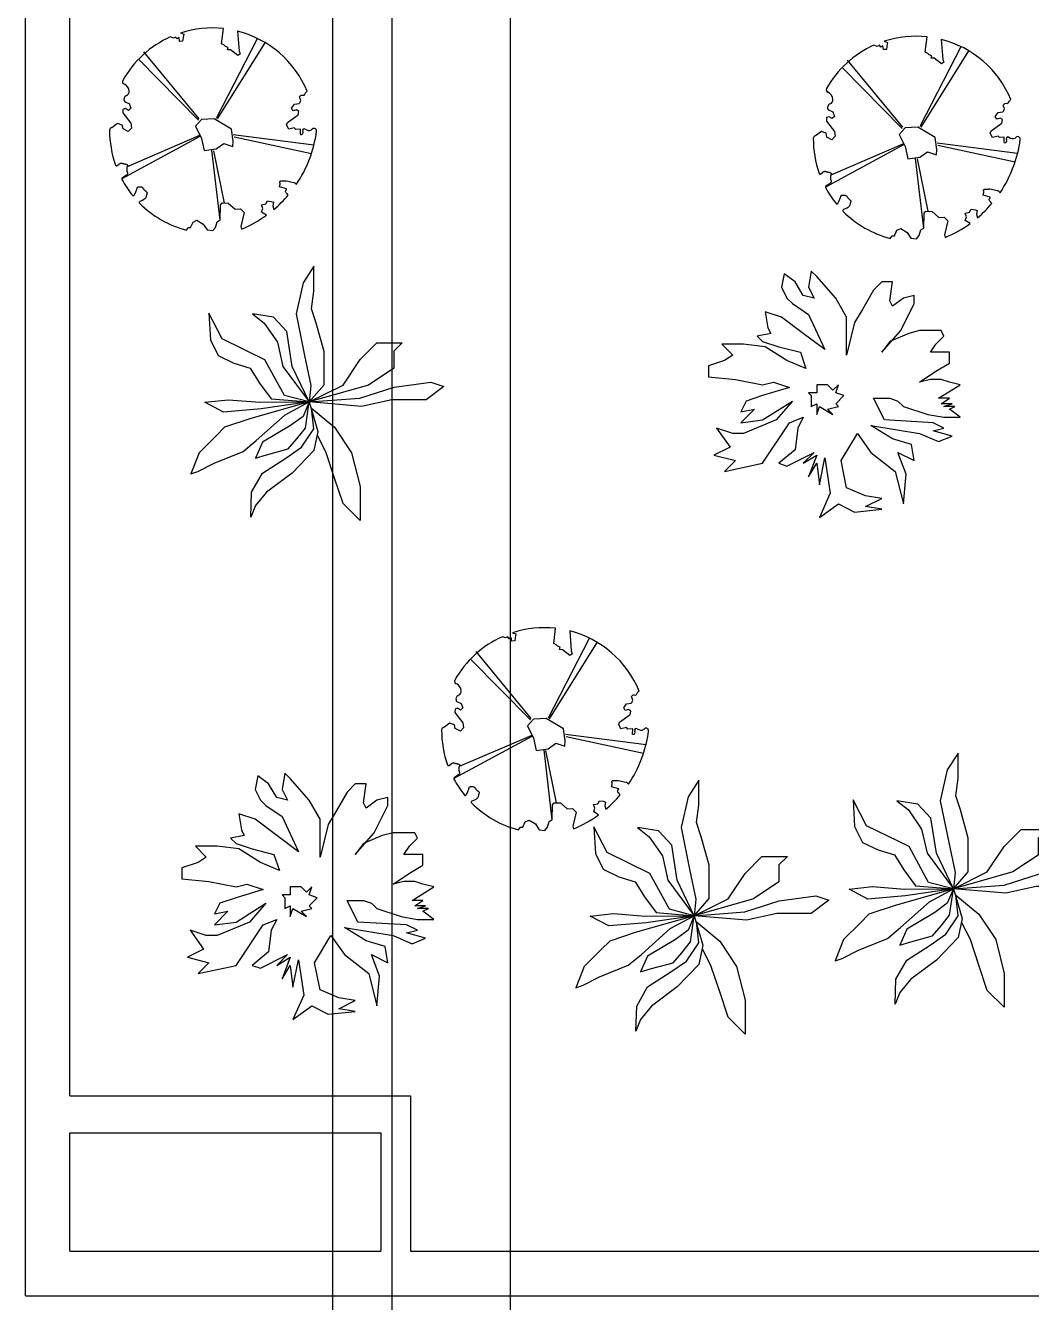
# Model space of a CAD drawing. Header units: millimetres. Extents: x 208943 to 287447, y 51026 to 80481.
# Drawn here: x 208943 to 215736, y 56561 to 65186 of the extents above; entities that cross this region are included whole.
import ezdxf
from ezdxf.enums import TextEntityAlignment as Align

# ---------------------------------------------------------------- set-up
doc = ezdxf.new("R2010")
doc.units = ezdxf.units.MM
doc.header["$LTSCALE"] = 100
doc.layers.get('DEFPOINTS').update_dxf_attribs({"color": 248})
for name, color, linetype in [('2CONTINUOUS', 2, 'Continuous'), ('CO-TREE', 251, 'Continuous'), ('F-SYM', 7, 'Continuous'), ('FORM(YOURNAME)-11', 1, 'Continuous'), ('TB-TEXT', 4, 'Continuous')]:
    doc.layers.add(name, color=color, linetype=linetype)
doc.styles.add('YOURNAME', font='HY울릉도M.TTF')

# ---------------------------------------------------------------- blocks, each defined once
blk = doc.blocks.new('FORM-PLAN')
at = {"layer": 'DEFPOINTS', "color": 158}
for points in [[(-71444, -2285), (10556, -2285), (10556, 55115), (-71444, 55115)], [(-69444, 53115), (-64, 53115), (-64, 1215), (-69444, 1215)]]:
    blk.add_lwpolyline(points, close=True, dxfattribs=at)
at = {"layer": 'FORM(YOURNAME)-11', "color": 250}
blk.add_lwpolyline([(-72444, -3285), (11556, -3285), (11556, 56115), (-72444, 56115)], close=True, dxfattribs=at)
at = {"layer": 'FORM(YOURNAME)-11', "color": 3, "style": 'YOURNAME'}
for tag, height, p in [('1', 450, (9905, 18188)), ('2', 450, (9905, 17544)), ('3', 450, (9905, 16257)), ('4', 450, (9905, 14326)), ('5', 515, (9905, 12009)), ('6', 515, (9905, 9757)), ('7', 515, (9905, 7504)), ('8', 515, (9905, 5252)), ('9', 515, (9905, 2999)), ('10', 515, (5655, 811)), ('11', 515, (9905, 747)), ('12', 515, (5655, -1441)), ('13', 515, (9905, -1441))]:
    blk.add_attdef(tag, text='', height=height, dxfattribs=at).set_placement(p, align=Align.MIDDLE_RIGHT)
blk = doc.blocks.new('*U348')
at = {"layer": 'F-SYM', "xscale": 0.4000000000000001, "yscale": 0.4000000000000001, "zscale": 0.4000000000000001}
blk.add_blockref('FORM-PLAN', (239994.6, 53140.2), dxfattribs=at)
blk = doc.blocks.new('wjscpvudaus')
at = {"layer": '2CONTINUOUS'}
for p, q in [((208942.9, 56606.3), (208942.9, 80481.3)), ((209242.9, 57956.3), (209242.9, 80481.3)), ((209242.9, 57956.3), (211542.9, 57956.3)), ((211542.9, 57956.3), (211542.9, 56906.3)), ((209242.9, 57706.3), (211342.9, 57706.3)), ((209242.9, 56906.3), (209242.9, 57706.3)), ((211342.9, 57706.3), (211342.9, 56906.3)), ((209242.9, 56906.3), (211342.9, 56906.3)), ((211542.9, 56906.3), (216842.9, 56906.3)), ((208942.9, 56606.3), (226242.9, 56606.3))]:
    blk.add_line(p, q, dxfattribs=at)
blk = doc.blocks.new('T-003')
at = {"layer": 'CO-TREE'}
for p, q in [((-136.6, 312.4), (-147, 316.3)), ((-128.9, 316), (-136.6, 312.4)), ((-124.2, 309.5), (-128.9, 316)), ((-117, 314), (-124.2, 309.5)), ((-115.4, 301.3), (-117, 314)), ((-105.2, 302), (-115.4, 301.3)), ((-112.3, 329.7), (-101.3, 325.7)), ((-102.6, 319.9), (-105.2, 302)), ((-101.3, 325.7), (-102.6, 319.9)), ((8.8, 42.5), (147.1, 311.5)), ((26.3, 293.3), (32.9, 344.6)), ((80.4, 336), (85.6, 268.4)), ((-49.6, 40), (-235.9, 265.7)), ((11.9, 39.2), (173.7, 297)), ((34.7, 288.4), (26.3, 293.3)), ((39.7, 284.3), (34.7, 288.4)), ((48.4, 280.8), (39.7, 284.3)), ((45.8, 272.6), (48.4, 280.8)), ((56.1, 272.4), (45.8, 272.6)), ((81.4, 253.2), (56.1, 272.4)), ((88.6, 258.9), (81.4, 253.2)), ((85.6, 268.4), (88.6, 258.9)), ((-51.9, 35.4), (-254.6, 240.8)), ((-301.6, 156.8), (-303.9, 158.5)), ((-300.9, 97.5), (-286.3, 91.1)), ((-286.3, 91.1), (-280.7, 75.7)), ((262.7, 75.9), (272.1, 89.2)), ((272.1, 89.2), (287.9, 91.5)), ((-306.8, 71.7), (-307.6, 59.8)), ((-307.6, 59.8), (-280.3, 25.3)), ((-298.1, 74.7), (-306.8, 71.7)), ((-288.5, 68.4), (-298.1, 74.7)), ((-280.7, 75.7), (-288.5, 68.4)), ((248.8, 27.5), (284.3, 53.4)), ((268.2, 66.8), (262.7, 75.9)), ((279.1, 70.3), (268.2, 66.8)), ((286.7, 65), (279.1, 70.3)), ((284.3, 53.4), (286.7, 65)), ((-324.7, 24.5), (-344.6, 9.9)), ((-309, 18.9), (-324.7, 24.5)), ((-305.9, 6.1), (-309, 18.9)), ((-288.8, -2.9), (-305.9, 6.1)), ((-278.1, 8.7), (-288.8, -2.9)), ((-280.3, 25.3), (-278.1, 8.7)), ((-42, 37.5), (-62.4, 14.9)), ((-62.4, 14.9), (-41.6, -26.3)), ((0.9, 39.7), (-42, 37.5)), ((59.6, 4.9), (0.9, 39.7)), ((65.4, -35.8), (59.6, 4.9)), ((245.8, 19.2), (248.8, 27.5)), ((253, 5.1), (245.8, 19.2)), ((271.8, 9.2), (253, 5.1)), ((276.4, 4.2), (271.8, 9.2)), ((293.1, 5.4), (276.4, 4.2)), ((292.3, -12.7), (293.1, 5.4)), ((330.6, 3), (330.2, 2.3)), ((-47, -20.3), (-311, -163.1)), ((-47.9, -17), (-292.7, -122.2)), ((-41.6, -26.3), (-33, -67.7)), ((64.3, -53.8), (65.4, -35.8)), ((65.8, -13.2), (338.1, -48.4)), ((68.3, -20.9), (329.7, -77.5)), ((-33, -67.7), (7.8, -62)), ((-7.4, -66.2), (20.2, -302.2)), ((-1.4, -68), (35.3, -244.7)), ((7.8, -62), (33.3, -43.6)), ((33.3, -43.6), (64.3, -53.8)), ((-326.2, -118.4), (-319.9, -112.9)), ((-319.9, -112.9), (-318.2, -111.6)), ((-318.2, -111.6), (-316.6, -110.7)), ((-316.6, -110.7), (-315.2, -110.1)), ((-315.2, -110.1), (-313.9, -109.7)), ((-313.9, -109.7), (-312.9, -109.6)), ((-312.9, -109.6), (-311.9, -109.6)), ((-311.9, -109.6), (-311, -109.8)), ((-311, -109.8), (-310.2, -109.9)), ((-310.2, -109.9), (-309.5, -110.1)), ((-309.5, -110.1), (-308.8, -110.4)), ((-308.8, -110.4), (-308.2, -110.6)), ((-308.2, -110.6), (-307.5, -110.9)), ((-307.5, -110.9), (-306.7, -111.1)), ((-306.7, -111.1), (-305.9, -111.4)), ((-305.9, -111.4), (-305.1, -111.6)), ((-305.1, -111.6), (-304.1, -111.8)), ((-304.1, -111.8), (-303, -112)), ((-303, -112), (-301.8, -112.3)), ((-301.8, -112.3), (-300.6, -112.5)), ((-300.6, -112.5), (-299.4, -112.7)), ((-299.4, -112.7), (-298.2, -113)), ((-298.2, -113), (-297, -113.3)), ((-297, -113.3), (-295.9, -113.7)), ((-295.9, -113.7), (-294.8, -114.1)), ((-294.8, -114.1), (-293.9, -114.5)), ((-293.9, -114.5), (-293, -115)), ((-293.6, -126.3), (-293.7, -127.4)), ((-293.7, -127.4), (-293.7, -128.5)), ((-293.7, -128.5), (-293.7, -129.6)), ((-293.5, -125.3), (-293.6, -126.3)), ((-293.4, -124.3), (-293.5, -125.3)), ((-293.2, -123.4), (-293.4, -124.3)), ((-292.9, -122.6), (-293.2, -123.4)), ((-293, -115), (-292.2, -115.6)), ((-292.6, -121.9), (-292.9, -122.6)), ((-292.2, -121.2), (-292.6, -121.9)), ((-292.2, -115.6), (-291.6, -116.1)), ((-291.8, -120.6), (-292.2, -121.2)), ((-291.4, -120), (-291.8, -120.6)), ((-291.6, -116.1), (-291.1, -116.7)), ((-291.1, -119.4), (-291.4, -120)), ((-291.1, -116.7), (-290.8, -117.3)), ((-290.8, -118.9), (-291.1, -119.4)), ((-290.8, -117.3), (-290.6, -117.8)), ((-290.7, -118.4), (-290.8, -118.9)), ((-290.6, -117.8), (-290.7, -118.4)), ((-298.5, -152.8), (-309.5, -160.2)), ((-295.2, -150.1), (-298.5, -152.8)), ((-293.1, -147.9), (-295.2, -150.1)), ((-293.7, -129.6), (-293.7, -130.8)), ((-293.7, -130.8), (-293.7, -131.9)), ((-293.7, -131.9), (-293.7, -133.1)), ((-293.7, -133.1), (-293.7, -134.3)), ((-293.7, -134.3), (-293.6, -135.6)), ((-293.6, -135.6), (-293.4, -136.8)), ((-293.4, -136.8), (-293.2, -138)), ((-293.2, -138), (-292.9, -139.2)), ((-291.9, -146), (-293.1, -147.9)), ((-292.9, -139.2), (-292.4, -140.4)), ((-292.4, -140.4), (-291.9, -141.7)), ((-291.9, -141.7), (-291.5, -142.9)), ((-291.5, -144.4), (-291.9, -146)), ((-291.5, -142.9), (-291.5, -144.4)), ((222.5, -172.9), (222.6, -172.4)), ((222.6, -172.4), (222.9, -171.9)), ((222.9, -171.9), (223.3, -171.4)), ((223.3, -171.4), (223.9, -171)), ((223.9, -171), (224.7, -170.6)), ((224.7, -170.6), (225.5, -170.2)), ((225.5, -170.2), (226.5, -169.9)), ((226.5, -169.9), (227.5, -169.7)), ((227.5, -169.7), (228.6, -169.5)), ((228.6, -169.5), (229.8, -169.4)), ((229.8, -169.4), (231, -169.4)), ((231, -169.4), (232.3, -169.4)), ((232.3, -169.4), (233.5, -169.4)), ((233.5, -169.4), (234.7, -169.5)), ((234.7, -169.5), (235.9, -169.5)), ((235.9, -169.5), (237, -169.6)), ((237, -169.6), (238, -169.6)), ((238, -169.6), (239, -169.5)), ((239, -169.5), (239.8, -169.4)), ((239.8, -169.4), (240.6, -169.4)), ((240.6, -169.4), (241.3, -169.3)), ((241.3, -169.3), (242, -169.2)), ((242, -169.2), (242.7, -169.1)), ((242.7, -169.1), (243.5, -169.1)), ((243.5, -169.1), (244.3, -169.1)), ((244.3, -169.1), (269.9, -174.8)), ((-268.9, -218), (-264.8, -209.8)), ((-264.8, -209.8), (-263.2, -206.4)), ((-263.2, -206.4), (-262.1, -203.4)), ((-262.1, -203.4), (-261.2, -200.8)), ((-261.2, -200.8), (-260.4, -198.5)), ((-260.4, -198.5), (-259.9, -196.5)), ((-259.9, -196.5), (-259.3, -194.8)), ((-259.3, -194.8), (-258.8, -193.4)), ((-258.8, -193.4), (-258.2, -192.3)), ((-258.2, -192.3), (-257.4, -191.4)), ((-257.4, -191.4), (-256.6, -190.7)), ((-256.6, -190.7), (-255.8, -190.3)), ((-255.8, -190.3), (-254.8, -189.9)), ((-254.8, -189.9), (-253.7, -189.7)), ((-253.7, -189.7), (-252.6, -189.6)), ((-252.6, -189.6), (-251.4, -189.6)), ((-251.4, -189.6), (-250.1, -189.6)), ((-250.1, -189.6), (-248.8, -189.7)), ((-248.8, -189.7), (-247.4, -189.8)), ((-247.4, -189.8), (-246.1, -190.1)), ((-246.1, -190.1), (-244.7, -190.4)), ((-244.7, -190.4), (-243.4, -190.8)), ((-243.4, -190.8), (-242.3, -191.4)), ((-242.3, -191.4), (-241.2, -192.1)), ((-241.2, -192.1), (-240.2, -192.9)), ((-240.2, -192.9), (-239.4, -193.9)), ((-239.4, -193.9), (-238.6, -195)), ((-238.6, -195), (-237.8, -196.1)), ((-237.8, -196.1), (-237, -197.3)), ((-237, -197.3), (-236.2, -198.5)), ((-236.2, -198.5), (-235.3, -199.7)), ((-235.3, -199.7), (-234.3, -200.8)), ((-234.3, -200.8), (-233.1, -201.9)), ((-233.1, -201.9), (-231.8, -202.9)), ((-231.8, -202.9), (-230.5, -203.8)), ((-230.5, -203.8), (-229.3, -204.8)), ((-229.3, -204.8), (-228.1, -205.7)), ((-228.1, -205.7), (-227.1, -206.7)), ((-227.1, -206.7), (-226.2, -207.7)), ((-226.6, -215.3), (-227.1, -216.9)), ((-226.1, -213.8), (-226.6, -215.3)), ((-226.2, -207.7), (-225.7, -208.7)), ((-225.7, -212.4), (-226.1, -213.8)), ((-225.7, -208.7), (-225.4, -209.8)), ((-225.5, -211.1), (-225.7, -212.4)), ((-225.4, -209.8), (-225.5, -211.1)), ((221.5, -190.4), (221.9, -189.2)), ((245.8, -197.2), (221.5, -190.4)), ((221.9, -189.2), (222.2, -188)), ((222.2, -188), (222.5, -186.9)), ((222.5, -173.5), (222.5, -172.9)), ((222.7, -174.1), (222.5, -173.5)), ((222.5, -186.9), (222.8, -185.7)), ((222.9, -174.7), (222.7, -174.1)), ((222.8, -185.7), (223, -184.6)), ((223.1, -175.3), (222.9, -174.7)), ((223, -184.6), (223.3, -183.5)), ((223.4, -176), (223.1, -175.3)), ((223.3, -183.5), (223.5, -182.4)), ((223.6, -176.8), (223.4, -176)), ((223.5, -182.4), (223.7, -181.3)), ((223.8, -177.6), (223.6, -176.8)), ((223.7, -181.3), (223.8, -180.3)), ((223.9, -178.5), (223.8, -177.6)), ((223.8, -180.3), (223.9, -179.4)), ((223.9, -179.4), (223.9, -178.5)), ((242.3, -204.2), (242.7, -202.8)), ((242.3, -205.9), (242.3, -204.2)), ((243.1, -208), (242.3, -205.9)), ((242.7, -202.8), (243.3, -201.7)), ((244.6, -210.6), (243.1, -208)), ((243.3, -201.7), (244.1, -200.6)), ((244.1, -200.6), (244.8, -199.5)), ((247.2, -213.9), (244.6, -210.6)), ((244.8, -199.5), (245.4, -198.4)), ((245.4, -198.4), (245.8, -197.2)), ((251.1, -218), (247.2, -213.9)), ((269.9, -174.8), (270.8, -175)), ((270.8, -175), (271.9, -175.4)), ((271.9, -175.4), (273, -176)), ((273, -176), (274.2, -176.9)), ((274.2, -176.9), (275.6, -178.1)), ((275.6, -178.1), (277, -179.8)), ((277, -179.8), (278.5, -181.9)), ((-240.8, -235.6), (-250, -239.1)), ((-236.2, -233.2), (-240.8, -235.6)), ((-233, -230.9), (-236.2, -233.2)), ((-230.8, -228.7), (-233, -230.9)), ((-229.5, -226.5), (-230.8, -228.7)), ((-228.8, -224.4), (-229.5, -226.5)), ((-228.3, -222.3), (-228.8, -224.4)), ((-228, -220.4), (-228.3, -222.3)), ((-227.6, -218.6), (-228, -220.4)), ((-227.1, -216.9), (-227.6, -218.6)), ((21.7, -301.4), (22.4, -251.3)), ((22.4, -251.3), (28.1, -244.4)), ((28.1, -244.4), (49, -245.2)), ((49, -245.2), (72.2, -265.5)), ((160.6, -250.8), (175.4, -247.8)), ((165.4, -263.4), (160.6, -250.8)), ((175.4, -247.8), (181.6, -237.6)), ((181.6, -237.6), (194.1, -239.2)), ((194.1, -239.2), (201.1, -242.1)), ((201.1, -242.1), (199.5, -254.6)), ((199.5, -254.6), (202.8, -266.2)), ((10.8, -307.7), (21.7, -301.4)), ((72.2, -265.5), (90.2, -264.2)), ((90.2, -264.2), (102.3, -276.6)), ((102.3, -276.6), (91.5, -323.6)), ((161.4, -275.3), (165.4, -263.4)), ((178.1, -285.6), (161.4, -275.3)), ((-92.5, -336), (-85.6, -327)), ((-85.6, -327), (-78.2, -327.3)), ((-78.2, -327.3), (-69.8, -308.8)), ((-69.8, -308.8), (-56.9, -303)), ((-56.9, -303), (-35.4, -316.1)), ((-35.4, -316.1), (-22.2, -335.5)), ((-22.2, -335.5), (-3, -337.9)), ((-3, -337.9), (5.6, -326.9)), ((5.6, -326.9), (10.8, -307.7)), ((91.5, -323.6), (93.8, -332.8))]:
    blk.add_line(p, q, dxfattribs=at)
for centre, radius, start, end in [((-5.1, -0.3), 346.9, 83.7074, 107.9945), ((-5.1, -0.3), 346.9, 114.1505, 150.6815), ((-5.1, -0.3), 346.9, 22.5604, 75.7405), ((-300, 165.4), 8.67, 150.6815, 259.1596), ((-315.4, 130.9), 29.9, 4.2955, 67.291), ((-300.3, 132.1), 14.8, 290.8415, 4.2955), ((332, 108), 29.9, 123.8547, 160.132), ((-290.3, 105.7), 13.4, 110.8415, 217.951), ((299.1, 105.6), 13.4, 69.1339, 146.4578), ((279.9, 102.2), 13.4, 306.4766, 53.586), ((-343.3, 1.3), 8.67, 98.0469, 179.7362), ((-5.1, -0.3), 346.9, 179.7362, 199.6566), ((305.2, 0.8), 5.6, 50.9505, 213.9465), ((321.9, 21.4), 20.8, 230.9505, 293.5148), ((338.2, -1.2), 8.67, 352.5092, 150.8798), ((-66.5, 52), 416.9, 325.8672, 352.5092), ((294.8, -6.2), 6.99, 248.894, 33.9465), ((-328.5, -115.8), 3.47, 199.6566, 311.2401), ((-307.5, -163.1), 3.47, 124.0305, 208.2908), ((-5.1, -0.3), 346.9, 208.2908, 219.0009), ((-272, -216.4), 3.47, 219.0009, 333.0272), ((-248.7, -242.4), 3.47, 111.0322, 224.8145), ((-5.1, -0.3), 346.9, 224.8145, 255.4062), ((-66.5, 52), 416.9, 310.239, 319.6297), ((-66.5, 52), 416.9, 292.6188, 305.9287)]:
    blk.add_arc(centre, radius, start, end, dxfattribs=at)
blk = doc.blocks.new('T-038')
at = {"layer": 'CO-TREE'}
for p, q in [((-101, 392.3), (-110.2, 337.5)), ((-82.8, 374), (-101, 392.3)), ((-192.5, 383.2), (-201.6, 337.5)), ((-155.9, 355.7), (-192.5, 383.2)), ((-128.5, 310), (-155.9, 355.7)), ((-18.8, 300.9), (-82.8, 374)), ((136.7, 355.7), (109.3, 328.3)), ((173.3, 355.7), (136.7, 355.7)), ((164.1, 291.7), (173.3, 355.7)), ((-201.6, 337.5), (-183.3, 300.9)), ((-91.9, 300.9), (-128.5, 310)), ((-110.2, 337.5), (-91.9, 300.9)), ((109.3, 328.3), (72.7, 264.3)), ((246.4, 310), (209.8, 300.9)), ((246.4, 282.6), (246.4, 310)), ((-183.3, 300.9), (-165.1, 282.6)), ((-165.1, 282.6), (-110.2, 246)), ((17.8, 236.9), (-18.8, 300.9)), ((72.7, 264.3), (45.3, 218.6)), ((173.3, 273.5), (164.1, 291.7)), ((209.8, 300.9), (173.3, 273.5)), ((200.7, 191.2), (246.4, 282.6)), ((-256.5, 255.2), (-247.4, 200.3)), ((-201.6, 236.9), (-256.5, 255.2)), ((-128.5, 182), (-201.6, 236.9)), ((-110.2, 246), (-55.3, 127.1)), ((17.8, 154.6), (17.8, 236.9)), ((45.3, 218.6), (17.8, 108.9)), ((-238.2, 182), (-283.9, 172.9)), ((-283.9, 172.9), (-265.6, 154.6)), ((-247.4, 200.3), (-238.2, 182)), ((-55.3, 127.1), (-128.5, 182)), ((136.7, 118), (200.7, 191.2)), ((228.1, 182), (164.1, 154.6)), ((264.7, 191.2), (228.1, 182)), ((337.9, 191.2), (264.7, 191.2)), ((319.6, 145.4), (347, 172.9)), ((347, 172.9), (337.9, 191.2)), ((-402.8, 145.4), (-366.2, 108.9)), ((-329.6, 145.4), (-402.8, 145.4)), ((-256.5, 136.3), (-329.6, 145.4)), ((-265.6, 154.6), (-210.8, 136.3)), ((-183.3, 90.6), (-256.5, 136.3)), ((-210.8, 136.3), (-137.6, 118)), ((17.8, 108.9), (17.8, 154.6)), ((164.1, 154.6), (136.7, 118)), ((301.3, 118), (319.6, 145.4)), ((-393.7, 90.6), (-448.5, 72.3)), ((-366.2, 108.9), (-393.7, 90.6)), ((-119.3, 63.1), (-183.3, 90.6)), ((-137.6, 118), (-119.3, 63.1)), ((356.2, 118), (301.3, 118)), ((365.3, 118), (356.2, 118)), ((365.3, 81.4), (365.3, 118)), ((-448.5, 72.3), (-448.5, 35.7)), ((264.7, 17.4), (319.6, 54)), ((319.6, 54), (365.3, 81.4)), ((-448.5, 35.7), (-357.1, 26.6)), ((-357.1, 26.6), (-265.6, 8.3)), ((-265.6, 8.3), (-229.1, 17.4)), ((-229.1, 17.4), (-174.2, -0.9)), ((-46.2, 8.3), (-82.8, 8.3)), ((-82.8, 8.3), (-82.8, -19.2)), ((-27.9, -10), (-46.2, 8.3)), ((-9.6, 8.3), (-27.9, -10)), ((-18.8, -19.2), (-9.6, 8.3)), ((301.3, 26.6), (264.7, 17.4)), ((337.9, 26.6), (301.3, 26.6)), ((328.7, -37.4), (401.9, 8.3)), ((365.3, 17.4), (337.9, 26.6)), ((401.9, 8.3), (365.3, 17.4)), ((-265.6, -28.3), (-320.5, -46.6)), ((-174.2, -0.9), (-265.6, -28.3)), ((-82.8, -19.2), (-110.2, -19.2)), ((-110.2, -19.2), (-101, -28.3)), ((-101, -28.3), (-101, -64.9)), ((8.7, -28.3), (-18.8, -19.2)), ((-18.8, -55.7), (8.7, -28.3)), ((145.8, -110.6), (109.3, -37.4)), ((109.3, -37.4), (164.1, -37.4)), ((164.1, -37.4), (191.6, -46.6)), ((365.3, -37.4), (328.7, -37.4)), ((337.9, -55.7), (365.3, -37.4)), ((-320.5, -46.6), (-338.8, -83.2)), ((-293.1, -74), (-338.8, -119.7)), ((-338.8, -83.2), (-293.1, -74)), ((-265.6, -110.6), (-165.1, -46.6)), ((-165.1, -46.6), (-219.9, -110.6)), ((-101, -64.9), (-82.8, -55.7)), ((-82.8, -55.7), (-82.8, -92.3)), ((-82.8, -92.3), (-73.6, -64.9)), ((-73.6, -64.9), (-27.9, -92.3)), ((-46.2, -74), (-9.6, -64.9)), ((-27.9, -92.3), (-46.2, -74)), ((-9.6, -64.9), (-18.8, -55.7)), ((191.6, -46.6), (209.8, -64.9)), ((209.8, -64.9), (292.1, -92.3)), ((374.4, -55.7), (337.9, -55.7)), ((347, -64.9), (374.4, -55.7)), ((383.6, -64.9), (347, -64.9)), ((365.3, -74), (383.6, -64.9)), ((401.9, -101.5), (365.3, -74)), ((-338.8, -119.7), (-265.6, -110.6)), ((-219.9, -110.6), (-329.6, -156.3)), ((-265.6, -256.9), (-174.2, -119.7)), ((-174.2, -119.7), (-128.5, -101.5)), ((-128.5, -101.5), (-146.8, -138)), ((100.1, -128.9), (264.7, -156.3)), ((173.3, -174.6), (100.1, -128.9)), ((310.4, -119.7), (145.8, -110.6)), ((292.1, -92.3), (347, -101.5)), ((347, -138), (310.4, -119.7)), ((347, -101.5), (401.9, -101.5)), ((-421.1, -138), (-375.4, -202)), ((-366.2, -156.3), (-421.1, -138)), ((-329.6, -156.3), (-366.2, -156.3)), ((-146.8, -138), (-155.9, -211.2)), ((-0.5, -247.8), (54.4, -156.3)), ((54.4, -156.3), (100.1, -220.3)), ((264.7, -156.3), (328.7, -183.7)), ((310.4, -147.2), (347, -138)), ((374.4, -165.5), (310.4, -147.2)), ((328.7, -183.7), (374.4, -165.5)), ((-375.4, -202), (-430.2, -229.5)), ((-155.9, -211.2), (-210.8, -256.9)), ((237.3, -192.9), (173.3, -174.6)), ((246.4, -247.8), (237.3, -192.9)), ((-430.2, -229.5), (-357.1, -247.8)), ((-357.1, -247.8), (-393.7, -284.3)), ((-393.7, -284.3), (-265.6, -256.9)), ((-210.8, -256.9), (-183.3, -266)), ((-183.3, -266), (-91.9, -220.3)), ((-91.9, -220.3), (-128.5, -256.9)), ((-128.5, -256.9), (-82.8, -229.5)), ((-82.8, -229.5), (-110.2, -302.6)), ((-110.2, -302.6), (-82.8, -256.9)), ((-82.8, -256.9), (-73.6, -330.1)), ((-73.6, -330.1), (-55.3, -238.6)), ((-55.3, -238.6), (-37, -357.5)), ((17.8, -339.2), (-0.5, -247.8)), ((100.1, -220.3), (182.4, -284.3)), ((191.6, -220.3), (246.4, -247.8)), ((219, -293.5), (191.6, -220.3)), ((182.4, -284.3), (209.8, -394.1)), ((209.8, -394.1), (219, -293.5)), ((81.8, -366.6), (17.8, -339.2)), ((-37, -357.5), (-73.6, -439.8)), ((136.7, -375.8), (81.8, -366.6)), ((81.8, -403.2), (136.7, -375.8)), ((-73.6, -439.8), (-9.6, -394.1)), ((-9.6, -394.1), (45.3, -421.5)), ((45.3, -421.5), (136.7, -412.3)), ((136.7, -412.3), (81.8, -403.2))]:
    blk.add_line(p, q, dxfattribs=at)
blk = doc.blocks.new('T-039')
at = {"layer": 'CO-TREE'}
for p, q in [((12.1, 461.5), (-24.7, 405.2)), ((12.1, 377), (12.1, 461.5)), ((-24.7, 405.2), (-48.3, 301)), ((4.2, 317.8), (12.1, 377)), ((-298, 216.5), (-342.7, 303.8)), ((-342.7, 303.8), (-337.5, 213.6)), ((20, 270), (4.2, 317.8)), ((-124.6, 289.7), (-195.5, 301)), ((-195.5, 301), (-156.1, 270)), ((-156.1, 270), (-111.4, 205.2)), ((-79.9, 241.8), (-124.6, 289.7)), ((-48.3, 301), (-19.4, 160.1)), ((46.3, 174.2), (20, 270)), ((-153.5, 146), (-298, 216.5)), ((-61.5, 123.5), (-79.9, 241.8)), ((-337.5, 213.6), (-311.2, 160.1)), ((-111.4, 205.2), (-93, 123.5)), ((46.3, 61.5), (46.3, 174.2)), ((167.7, 146.3), (224.8, 203.5)), ((224.8, 203.5), (310.6, 203.5)), ((310.6, 203.5), (282, 174.9)), ((282, 174.9), (282, 117.7)), ((-311.2, 160.1), (-258.6, 134.8)), ((-258.6, 134.8), (-203.4, 117.9)), ((-87.8, 25), (-153.5, 146)), ((-19.4, 160.1), (1.6, 58.8)), ((110.5, 60.6), (167.7, 146.3)), ((-203.4, 117.9), (-171.9, 67.2)), ((-93, 123.5), (-3.8, 3.4)), ((-3.8, 3.4), (-61.5, 123.5)), ((282, 117.7), (196.3, 60.6)), ((-171.9, 67.2), (-132.4, 13.7)), ((-3.8, 3.4), (46.3, 61.5)), ((196.3, 60.6), (-3.8, 3.4)), ((-3.8, 3.4), (110.5, 60.6)), ((1.6, 58.8), (-3.8, 3.4)), ((167.3, 16.5), (282.9, 53.1)), ((282.9, 53.1), (406.5, 70)), ((451.1, 55.9), (390.7, 10.9)), ((406.5, 70), (451.1, 55.9)), ((-355.9, 2.4), (-277, 10.9)), ((-292.8, -31.3), (-355.9, 2.4)), ((-277, 10.9), (-169.2, 2.4)), ((-3.8, 3.4), (-203.8, -53.7)), ((-169.2, 2.4), (-3.8, 3.4)), ((-3.8, 3.4), (-166.6, -20.1)), ((-132.4, 13.7), (-3.8, 3.4)), ((-3.8, 3.4), (-87.8, 25)), ((-85.1, -39.8), (-3.8, 3.4)), ((-3.8, 3.4), (-24.7, -45.4)), ((-16.8, -84.9), (-3.8, 3.4)), ((-3.8, 3.4), (167.3, 16.5)), ((172.5, -11.6), (-3.8, 3.4)), ((-3.8, 3.4), (25.3, -96.2)), ((275, 10.9), (172.5, -11.6)), ((390.7, 10.9), (275, 10.9)), ((-166.6, -20.1), (-292.8, -31.3)), ((-182.4, -127.1), (-85.1, -39.8)), ((12.1, -87.7), (4.2, -17.3)), ((4.2, -17.3), (82, -82.3)), ((-289.5, -82.3), (-318.1, -110.9)), ((-203.8, -53.7), (-289.5, -82.3)), ((-66.7, -76.5), (-161.4, -132.8)), ((-24.7, -45.4), (-66.7, -76.5)), ((-45.7, -121.5), (-16.8, -84.9)), ((82, -82.3), (139.1, -168)), ((-318.1, -110.9), (-375.2, -168)), ((-227.1, -163.7), (-182.4, -127.1)), ((-74.6, -155.3), (-45.7, -121.5)), ((-29.9, -149.6), (12.1, -87.7)), ((25.3, -96.2), (12.1, -160.9)), ((53.4, -168), (24.8, -110.9)), ((-375.2, -168), (-403.2, -239.8)), ((-324.3, -203.2), (-227.1, -163.7)), ((-161.4, -132.8), (-185, -186.3)), ((-148.2, -175), (-74.6, -155.3)), ((-82.5, -186.3), (-29.9, -149.6)), ((12.1, -160.9), (-61.5, -237)), ((82, -253.7), (53.4, -168)), ((139.1, -168), (167.7, -282.3)), ((-379.5, -231.3), (-324.3, -203.2)), ((-185, -186.3), (-148.2, -175)), ((-161.4, -237), (-82.5, -186.3)), ((-403.2, -239.8), (-379.5, -231.3)), ((-198.2, -301.7), (-161.4, -237)), ((-61.5, -237), (-148.2, -301.7)), ((110.5, -339.5), (82, -253.7)), ((-200.8, -386.2), (-198.2, -301.7)), ((-148.2, -301.7), (-185, -346.8)), ((167.7, -282.3), (167.7, -396.6)), ((167.7, -396.6), (110.5, -339.5)), ((-185, -346.8), (-200.8, -386.2))]:
    blk.add_line(p, q, dxfattribs=at)

msp = doc.modelspace()

# ---------------------------------------------------------------- block references
msp.add_blockref('*U348', (0, 0))
at = {"layer": '2CONTINUOUS'}
msp.add_blockref('wjscpvudaus', (0, 0), dxfattribs=at)
at = {"layer": 'CO-TREE', "xscale": 2, "yscale": 2, "zscale": 2}
for p in [(210214.4, 64476.7), (214966.9, 64420.9), (212457, 60425.6)]:
    msp.add_blockref('T-003', p, dxfattribs=at)
at = {"layer": 'TB-TEXT', "xscale": 2, "yscale": 2, "zscale": 2}
for name, p in [('T-039', (210866.3, 62637)), ('T-038', (214451.7, 62743.1)), ('T-039', (215217.3, 59347.8)), ('T-038', (210896, 59351.8)), ('T-039', (213466.8, 59166.6))]:
    msp.add_blockref(name, p, dxfattribs=at)

doc.saveas('drawing.dxf')
